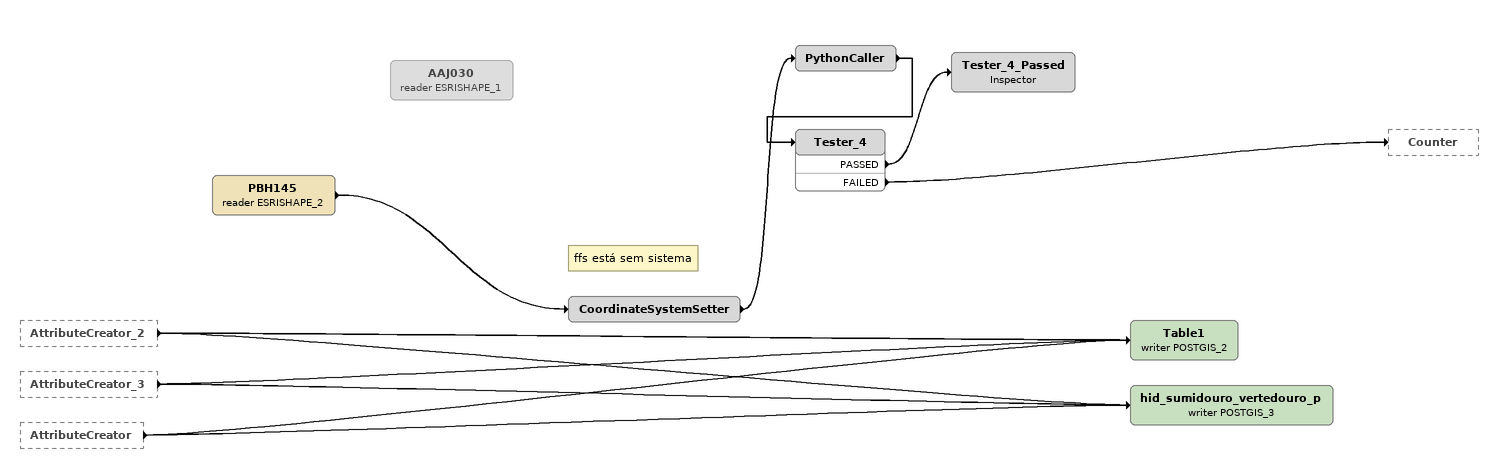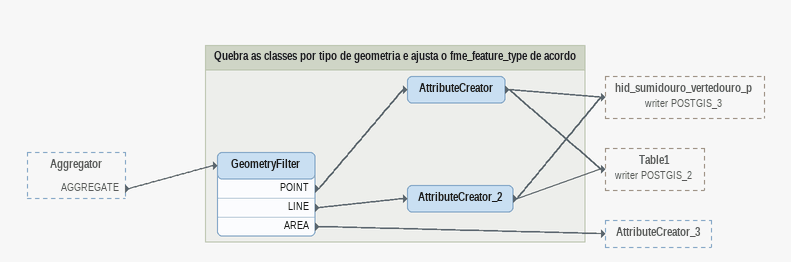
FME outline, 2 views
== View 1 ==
AttributeCreator_2 [outside]
    -> hid_sumidouro_vertedouro_p (writer POSTGIS_3)
    -> Table1 (writer POSTGIS_2)
AttributeCreator_3 [outside]
    -> hid_sumidouro_vertedouro_p (writer POSTGIS_3)
    -> Table1 (writer POSTGIS_2)
AttributeCreator [outside]
    -> hid_sumidouro_vertedouro_p (writer POSTGIS_3)
    -> Table1 (writer POSTGIS_2)
PBH145 (reader ESRISHAPE_2)
    -> CoordinateSystemSetter
Note: ffs está sem sistema
CoordinateSystemSetter
    -> PythonCaller
PythonCaller
    -> Tester_4
Tester_4
    PASSED -> Tester_4_Passed
    FAILED -> Counter
Tester_4_Passed: Inspector
Table1 (writer POSTGIS_2)
hid_sumidouro_vertedouro_p (writer POSTGIS_3)
AAJ030 (reader ESRISHAPE_1) [off]

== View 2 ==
Aggregator [outside]
    AGGREGATE -> GeometryFilter

Bookmark: Quebra as classes por tipo de geometria e ajusta o fme_feature_type de acordo
GeometryFilter
    POINT -> AttributeCreator
    LINE -> AttributeCreator_2
    AREA -> AttributeCreator_3
AttributeCreator
    -> hid_sumidouro_vertedouro_p (writer POSTGIS_3)
    -> Table1 (writer POSTGIS_2)
AttributeCreator_2
    -> hid_sumidouro_vertedouro_p (writer POSTGIS_3)
    -> Table1 (writer POSTGIS_2)
